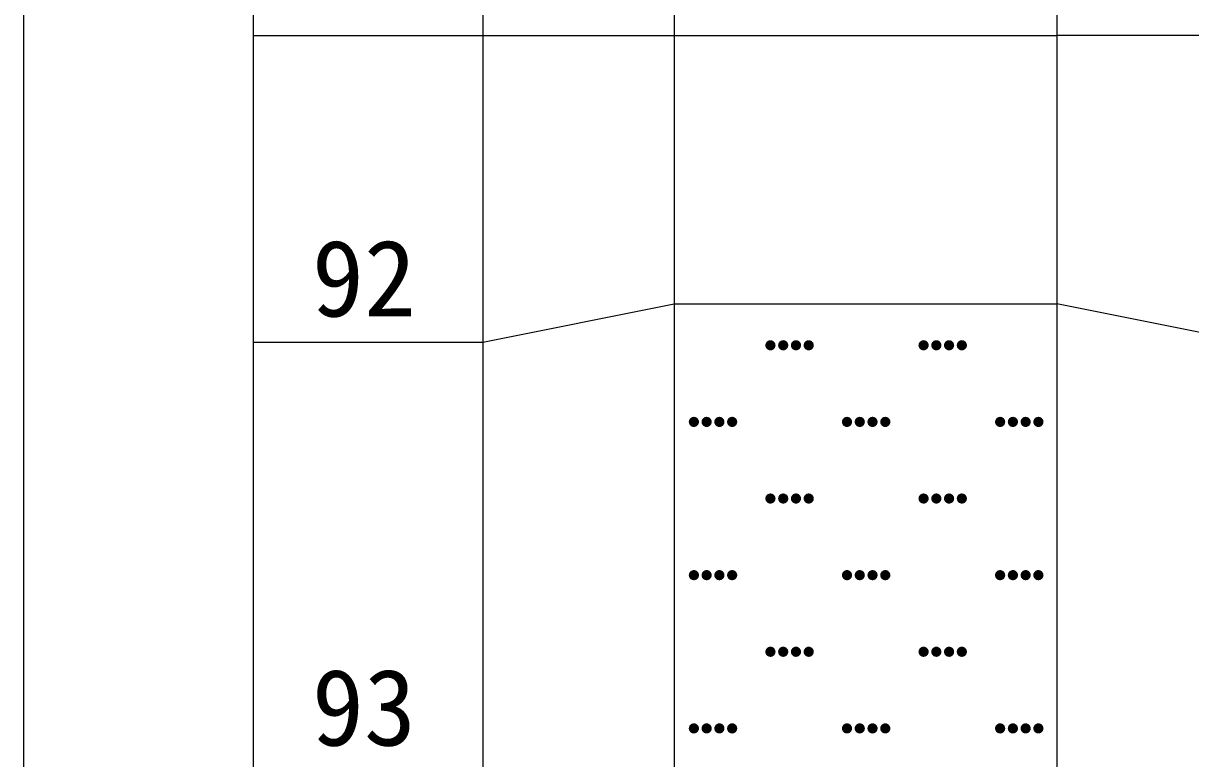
# Model space of a CAD drawing. Header units: inches. Extents: x -27 to 109, y -598 to 26.
# Drawn here: x 14.68 to 20.78, y -388.94 to -385.1 of the extents above; entities that cross this region are included whole.
import ezdxf

# ---------------------------------------------------------------- set-up
doc = ezdxf.new("R2010")
doc.units = ezdxf.units.IN
doc.header["$MEASUREMENT"] = 0
doc.layers.get('0').update_dxf_attribs({"lineweight": 0})
doc.styles.add('宋体', font='')
doc.styles.get('宋体').set_extended_font_data('宋体')

# ---------------------------------------------------------------- blocks, each defined once
blk = doc.blocks.new('lr_block_77')
at = {"true_color": 0x000000}
for points in [[(18.6105, -386.7876), (18.6114, -386.7807), (18.6105, -386.7737), (18.6078, -386.7673), (18.6035, -386.7619), (18.5981, -386.7576), (18.5917, -386.755), (18.5847, -386.754), (18.5778, -386.755), (18.5714, -386.7576), (18.5659, -386.7619), (18.5617, -386.7673), (18.559, -386.7737), (18.5581, -386.7807), (18.559, -386.7876), (18.5617, -386.794), (18.5659, -386.7995), (18.5714, -386.8037), (18.5778, -386.8064), (18.5847, -386.8073), (18.5917, -386.8064), (18.5981, -386.8037), (18.6035, -386.7995), (18.6078, -386.794)], [(18.6771, -386.7876), (18.6781, -386.7807), (18.6771, -386.7737), (18.6745, -386.7673), (18.6702, -386.7619), (18.6647, -386.7576), (18.6583, -386.755), (18.6514, -386.754), (18.6445, -386.755), (18.6381, -386.7576), (18.6326, -386.7619), (18.6283, -386.7673), (18.6257, -386.7737), (18.6247, -386.7807), (18.6257, -386.7876), (18.6283, -386.794), (18.6326, -386.7995), (18.6381, -386.8037), (18.6445, -386.8064), (18.6514, -386.8073), (18.6583, -386.8064), (18.6647, -386.8037), (18.6702, -386.7995), (18.6745, -386.794)], [(18.7438, -386.7876), (18.7447, -386.7807), (18.7438, -386.7737), (18.7411, -386.7673), (18.7369, -386.7619), (18.7314, -386.7576), (18.725, -386.755), (18.7181, -386.754), (18.7111, -386.755), (18.7047, -386.7576), (18.6993, -386.7619), (18.695, -386.7673), (18.6923, -386.7737), (18.6914, -386.7807), (18.6923, -386.7876), (18.695, -386.794), (18.6993, -386.7995), (18.7047, -386.8037), (18.7111, -386.8064), (18.7181, -386.8073), (18.725, -386.8064), (18.7314, -386.8037), (18.7369, -386.7995), (18.7411, -386.794)], [(18.8105, -386.7876), (18.8114, -386.7807), (18.8105, -386.7737), (18.8078, -386.7673), (18.8035, -386.7619), (18.7981, -386.7576), (18.7917, -386.755), (18.7847, -386.754), (18.7778, -386.755), (18.7714, -386.7576), (18.7659, -386.7619), (18.7617, -386.7673), (18.759, -386.7737), (18.7581, -386.7807), (18.759, -386.7876), (18.7617, -386.794), (18.7659, -386.7995), (18.7714, -386.8037), (18.7778, -386.8064), (18.7847, -386.8073), (18.7917, -386.8064), (18.7981, -386.8037), (18.8035, -386.7995), (18.8078, -386.794)], [(19.4105, -386.7876), (19.4114, -386.7807), (19.4105, -386.7737), (19.4078, -386.7673), (19.4035, -386.7619), (19.3981, -386.7576), (19.3917, -386.755), (19.3847, -386.754), (19.3778, -386.755), (19.3714, -386.7576), (19.3659, -386.7619), (19.3617, -386.7673), (19.359, -386.7737), (19.3581, -386.7807), (19.359, -386.7876), (19.3617, -386.794), (19.3659, -386.7995), (19.3714, -386.8037), (19.3778, -386.8064), (19.3847, -386.8073), (19.3917, -386.8064), (19.3981, -386.8037), (19.4035, -386.7995), (19.4078, -386.794)], [(19.4771, -386.7876), (19.4781, -386.7807), (19.4771, -386.7737), (19.4745, -386.7673), (19.4702, -386.7619), (19.4647, -386.7576), (19.4583, -386.755), (19.4514, -386.754), (19.4445, -386.755), (19.4381, -386.7576), (19.4326, -386.7619), (19.4283, -386.7673), (19.4257, -386.7737), (19.4247, -386.7807), (19.4257, -386.7876), (19.4283, -386.794), (19.4326, -386.7995), (19.4381, -386.8037), (19.4445, -386.8064), (19.4514, -386.8073), (19.4583, -386.8064), (19.4647, -386.8037), (19.4702, -386.7995), (19.4745, -386.794)], [(19.5438, -386.7876), (19.5447, -386.7807), (19.5438, -386.7737), (19.5411, -386.7673), (19.5369, -386.7619), (19.5314, -386.7576), (19.525, -386.755), (19.5181, -386.754), (19.5111, -386.755), (19.5047, -386.7576), (19.4993, -386.7619), (19.495, -386.7673), (19.4923, -386.7737), (19.4914, -386.7807), (19.4923, -386.7876), (19.495, -386.794), (19.4993, -386.7995), (19.5047, -386.8037), (19.5111, -386.8064), (19.5181, -386.8073), (19.525, -386.8064), (19.5314, -386.8037), (19.5369, -386.7995), (19.5411, -386.794)], [(19.6105, -386.7876), (19.6114, -386.7807), (19.6105, -386.7737), (19.6078, -386.7673), (19.6035, -386.7619), (19.5981, -386.7576), (19.5917, -386.755), (19.5847, -386.754), (19.5778, -386.755), (19.5714, -386.7576), (19.5659, -386.7619), (19.5617, -386.7673), (19.559, -386.7737), (19.5581, -386.7807), (19.559, -386.7876), (19.5617, -386.794), (19.5659, -386.7995), (19.5714, -386.8037), (19.5778, -386.8064), (19.5847, -386.8073), (19.5917, -386.8064), (19.5981, -386.8037), (19.6035, -386.7995), (19.6078, -386.794)], [(18.2105, -387.1876), (18.2114, -387.1807), (18.2105, -387.1737), (18.2078, -387.1673), (18.2035, -387.1619), (18.1981, -387.1576), (18.1917, -387.1549), (18.1847, -387.154), (18.1778, -387.1549), (18.1714, -387.1576), (18.1659, -387.1619), (18.1617, -387.1673), (18.159, -387.1737), (18.1581, -387.1807), (18.159, -387.1876), (18.1617, -387.194), (18.1659, -387.1995), (18.1714, -387.2038), (18.1778, -387.2064), (18.1847, -387.2073), (18.1917, -387.2064), (18.1981, -387.2038), (18.2035, -387.1995), (18.2078, -387.194)], [(18.2771, -387.1876), (18.2781, -387.1807), (18.2771, -387.1737), (18.2745, -387.1673), (18.2702, -387.1619), (18.2647, -387.1576), (18.2583, -387.1549), (18.2514, -387.154), (18.2445, -387.1549), (18.2381, -387.1576), (18.2326, -387.1619), (18.2283, -387.1673), (18.2257, -387.1737), (18.2247, -387.1807), (18.2257, -387.1876), (18.2283, -387.194), (18.2326, -387.1995), (18.2381, -387.2038), (18.2445, -387.2064), (18.2514, -387.2073), (18.2583, -387.2064), (18.2647, -387.2038), (18.2702, -387.1995), (18.2745, -387.194)], [(18.3438, -387.1876), (18.3447, -387.1807), (18.3438, -387.1737), (18.3411, -387.1673), (18.3369, -387.1619), (18.3314, -387.1576), (18.325, -387.1549), (18.3181, -387.154), (18.3111, -387.1549), (18.3047, -387.1576), (18.2993, -387.1619), (18.295, -387.1673), (18.2923, -387.1737), (18.2914, -387.1807), (18.2923, -387.1876), (18.295, -387.194), (18.2993, -387.1995), (18.3047, -387.2038), (18.3111, -387.2064), (18.3181, -387.2073), (18.325, -387.2064), (18.3314, -387.2038), (18.3369, -387.1995), (18.3411, -387.194)], [(18.4105, -387.1876), (18.4114, -387.1807), (18.4105, -387.1737), (18.4078, -387.1673), (18.4035, -387.1619), (18.3981, -387.1576), (18.3917, -387.1549), (18.3847, -387.154), (18.3778, -387.1549), (18.3714, -387.1576), (18.3659, -387.1619), (18.3617, -387.1673), (18.359, -387.1737), (18.3581, -387.1807), (18.359, -387.1876), (18.3617, -387.194), (18.3659, -387.1995), (18.3714, -387.2038), (18.3778, -387.2064), (18.3847, -387.2073), (18.3917, -387.2064), (18.3981, -387.2038), (18.4035, -387.1995), (18.4078, -387.194)], [(19.0105, -387.1876), (19.0114, -387.1807), (19.0105, -387.1737), (19.0078, -387.1673), (19.0035, -387.1619), (18.9981, -387.1576), (18.9917, -387.1549), (18.9847, -387.154), (18.9778, -387.1549), (18.9714, -387.1576), (18.9659, -387.1619), (18.9617, -387.1673), (18.959, -387.1737), (18.9581, -387.1807), (18.959, -387.1876), (18.9617, -387.194), (18.9659, -387.1995), (18.9714, -387.2038), (18.9778, -387.2064), (18.9847, -387.2073), (18.9917, -387.2064), (18.9981, -387.2038), (19.0035, -387.1995), (19.0078, -387.194)], [(19.0771, -387.1876), (19.0781, -387.1807), (19.0771, -387.1737), (19.0745, -387.1673), (19.0702, -387.1619), (19.0647, -387.1576), (19.0583, -387.1549), (19.0514, -387.154), (19.0445, -387.1549), (19.0381, -387.1576), (19.0326, -387.1619), (19.0283, -387.1673), (19.0257, -387.1737), (19.0247, -387.1807), (19.0257, -387.1876), (19.0283, -387.194), (19.0326, -387.1995), (19.0381, -387.2038), (19.0445, -387.2064), (19.0514, -387.2073), (19.0583, -387.2064), (19.0647, -387.2038), (19.0702, -387.1995), (19.0745, -387.194)], [(19.1438, -387.1876), (19.1447, -387.1807), (19.1438, -387.1737), (19.1411, -387.1673), (19.1369, -387.1619), (19.1314, -387.1576), (19.125, -387.1549), (19.1181, -387.154), (19.1111, -387.1549), (19.1047, -387.1576), (19.0993, -387.1619), (19.095, -387.1673), (19.0923, -387.1737), (19.0914, -387.1807), (19.0923, -387.1876), (19.095, -387.194), (19.0993, -387.1995), (19.1047, -387.2038), (19.1111, -387.2064), (19.1181, -387.2073), (19.125, -387.2064), (19.1314, -387.2038), (19.1369, -387.1995), (19.1411, -387.194)], [(19.2105, -387.1876), (19.2114, -387.1807), (19.2105, -387.1737), (19.2078, -387.1673), (19.2035, -387.1619), (19.1981, -387.1576), (19.1917, -387.1549), (19.1847, -387.154), (19.1778, -387.1549), (19.1714, -387.1576), (19.1659, -387.1619), (19.1617, -387.1673), (19.159, -387.1737), (19.1581, -387.1807), (19.159, -387.1876), (19.1617, -387.194), (19.1659, -387.1995), (19.1714, -387.2038), (19.1778, -387.2064), (19.1847, -387.2073), (19.1917, -387.2064), (19.1981, -387.2038), (19.2035, -387.1995), (19.2078, -387.194)], [(19.8105, -387.1876), (19.8114, -387.1807), (19.8105, -387.1737), (19.8078, -387.1673), (19.8035, -387.1619), (19.7981, -387.1576), (19.7917, -387.1549), (19.7847, -387.154), (19.7778, -387.1549), (19.7714, -387.1576), (19.7659, -387.1619), (19.7617, -387.1673), (19.759, -387.1737), (19.7581, -387.1807), (19.759, -387.1876), (19.7617, -387.194), (19.7659, -387.1995), (19.7714, -387.2038), (19.7778, -387.2064), (19.7847, -387.2073), (19.7917, -387.2064), (19.7981, -387.2038), (19.8035, -387.1995), (19.8078, -387.194)], [(19.8771, -387.1876), (19.8781, -387.1807), (19.8771, -387.1737), (19.8745, -387.1673), (19.8702, -387.1619), (19.8647, -387.1576), (19.8583, -387.1549), (19.8514, -387.154), (19.8445, -387.1549), (19.8381, -387.1576), (19.8326, -387.1619), (19.8283, -387.1673), (19.8257, -387.1737), (19.8247, -387.1807), (19.8257, -387.1876), (19.8283, -387.194), (19.8326, -387.1995), (19.8381, -387.2038), (19.8445, -387.2064), (19.8514, -387.2073), (19.8583, -387.2064), (19.8647, -387.2038), (19.8702, -387.1995), (19.8745, -387.194)], [(19.9438, -387.1876), (19.9447, -387.1807), (19.9438, -387.1737), (19.9411, -387.1673), (19.9369, -387.1619), (19.9314, -387.1576), (19.925, -387.1549), (19.9181, -387.154), (19.9111, -387.1549), (19.9047, -387.1576), (19.8993, -387.1619), (19.895, -387.1673), (19.8923, -387.1737), (19.8914, -387.1807), (19.8923, -387.1876), (19.895, -387.194), (19.8993, -387.1995), (19.9047, -387.2038), (19.9111, -387.2064), (19.9181, -387.2073), (19.925, -387.2064), (19.9314, -387.2038), (19.9369, -387.1995), (19.9411, -387.194)], [(20.0105, -387.1876), (20.0114, -387.1807), (20.0105, -387.1737), (20.0078, -387.1673), (20.0035, -387.1619), (19.9981, -387.1576), (19.9917, -387.1549), (19.9847, -387.154), (19.9778, -387.1549), (19.9714, -387.1576), (19.9659, -387.1619), (19.9617, -387.1673), (19.959, -387.1737), (19.9581, -387.1807), (19.959, -387.1876), (19.9617, -387.194), (19.9659, -387.1995), (19.9714, -387.2038), (19.9778, -387.2064), (19.9847, -387.2073), (19.9917, -387.2064), (19.9981, -387.2038), (20.0035, -387.1995), (20.0078, -387.194)], [(18.6105, -387.5876), (18.6114, -387.5807), (18.6105, -387.5738), (18.6078, -387.5673), (18.6035, -387.5619), (18.5981, -387.5576), (18.5917, -387.555), (18.5847, -387.554), (18.5778, -387.555), (18.5714, -387.5576), (18.5659, -387.5619), (18.5617, -387.5673), (18.559, -387.5738), (18.5581, -387.5807), (18.559, -387.5876), (18.5617, -387.594), (18.5659, -387.5995), (18.5714, -387.6037), (18.5778, -387.6064), (18.5847, -387.6073), (18.5917, -387.6064), (18.5981, -387.6037), (18.6035, -387.5995), (18.6078, -387.594)], [(18.6771, -387.5876), (18.6781, -387.5807), (18.6771, -387.5738), (18.6745, -387.5673), (18.6702, -387.5619), (18.6647, -387.5576), (18.6583, -387.555), (18.6514, -387.554), (18.6445, -387.555), (18.6381, -387.5576), (18.6326, -387.5619), (18.6283, -387.5673), (18.6257, -387.5738), (18.6247, -387.5807), (18.6257, -387.5876), (18.6283, -387.594), (18.6326, -387.5995), (18.6381, -387.6037), (18.6445, -387.6064), (18.6514, -387.6073), (18.6583, -387.6064), (18.6647, -387.6037), (18.6702, -387.5995), (18.6745, -387.594)], [(18.7438, -387.5876), (18.7447, -387.5807), (18.7438, -387.5738), (18.7411, -387.5673), (18.7369, -387.5619), (18.7314, -387.5576), (18.725, -387.555), (18.7181, -387.554), (18.7111, -387.555), (18.7047, -387.5576), (18.6993, -387.5619), (18.695, -387.5673), (18.6923, -387.5738), (18.6914, -387.5807), (18.6923, -387.5876), (18.695, -387.594), (18.6993, -387.5995), (18.7047, -387.6037), (18.7111, -387.6064), (18.7181, -387.6073), (18.725, -387.6064), (18.7314, -387.6037), (18.7369, -387.5995), (18.7411, -387.594)], [(18.8105, -387.5876), (18.8114, -387.5807), (18.8105, -387.5738), (18.8078, -387.5673), (18.8035, -387.5619), (18.7981, -387.5576), (18.7917, -387.555), (18.7847, -387.554), (18.7778, -387.555), (18.7714, -387.5576), (18.7659, -387.5619), (18.7617, -387.5673), (18.759, -387.5738), (18.7581, -387.5807), (18.759, -387.5876), (18.7617, -387.594), (18.7659, -387.5995), (18.7714, -387.6037), (18.7778, -387.6064), (18.7847, -387.6073), (18.7917, -387.6064), (18.7981, -387.6037), (18.8035, -387.5995), (18.8078, -387.594)], [(19.4105, -387.5876), (19.4114, -387.5807), (19.4105, -387.5738), (19.4078, -387.5673), (19.4035, -387.5619), (19.3981, -387.5576), (19.3917, -387.555), (19.3847, -387.554), (19.3778, -387.555), (19.3714, -387.5576), (19.3659, -387.5619), (19.3617, -387.5673), (19.359, -387.5738), (19.3581, -387.5807), (19.359, -387.5876), (19.3617, -387.594), (19.3659, -387.5995), (19.3714, -387.6037), (19.3778, -387.6064), (19.3847, -387.6073), (19.3917, -387.6064), (19.3981, -387.6037), (19.4035, -387.5995), (19.4078, -387.594)], [(19.4771, -387.5876), (19.4781, -387.5807), (19.4771, -387.5738), (19.4745, -387.5673), (19.4702, -387.5619), (19.4647, -387.5576), (19.4583, -387.555), (19.4514, -387.554), (19.4445, -387.555), (19.4381, -387.5576), (19.4326, -387.5619), (19.4283, -387.5673), (19.4257, -387.5738), (19.4247, -387.5807), (19.4257, -387.5876), (19.4283, -387.594), (19.4326, -387.5995), (19.4381, -387.6037), (19.4445, -387.6064), (19.4514, -387.6073), (19.4583, -387.6064), (19.4647, -387.6037), (19.4702, -387.5995), (19.4745, -387.594)], [(19.5438, -387.5876), (19.5447, -387.5807), (19.5438, -387.5738), (19.5411, -387.5673), (19.5369, -387.5619), (19.5314, -387.5576), (19.525, -387.555), (19.5181, -387.554), (19.5111, -387.555), (19.5047, -387.5576), (19.4993, -387.5619), (19.495, -387.5673), (19.4923, -387.5738), (19.4914, -387.5807), (19.4923, -387.5876), (19.495, -387.594), (19.4993, -387.5995), (19.5047, -387.6037), (19.5111, -387.6064), (19.5181, -387.6073), (19.525, -387.6064), (19.5314, -387.6037), (19.5369, -387.5995), (19.5411, -387.594)], [(19.6105, -387.5876), (19.6114, -387.5807), (19.6105, -387.5738), (19.6078, -387.5673), (19.6035, -387.5619), (19.5981, -387.5576), (19.5917, -387.555), (19.5847, -387.554), (19.5778, -387.555), (19.5714, -387.5576), (19.5659, -387.5619), (19.5617, -387.5673), (19.559, -387.5738), (19.5581, -387.5807), (19.559, -387.5876), (19.5617, -387.594), (19.5659, -387.5995), (19.5714, -387.6037), (19.5778, -387.6064), (19.5847, -387.6073), (19.5917, -387.6064), (19.5981, -387.6037), (19.6035, -387.5995), (19.6078, -387.594)], [(18.2105, -387.9876), (18.2114, -387.9807), (18.2105, -387.9737), (18.2078, -387.9674), (18.2035, -387.9619), (18.1981, -387.9576), (18.1917, -387.9549), (18.1847, -387.954), (18.1778, -387.9549), (18.1714, -387.9576), (18.1659, -387.9619), (18.1617, -387.9674), (18.159, -387.9737), (18.1581, -387.9807), (18.159, -387.9876), (18.1617, -387.994), (18.1659, -387.9995), (18.1714, -388.0038), (18.1778, -388.0064), (18.1847, -388.0073), (18.1917, -388.0064), (18.1981, -388.0038), (18.2035, -387.9995), (18.2078, -387.994)], [(18.2771, -387.9876), (18.2781, -387.9807), (18.2771, -387.9737), (18.2745, -387.9674), (18.2702, -387.9619), (18.2647, -387.9576), (18.2583, -387.9549), (18.2514, -387.954), (18.2445, -387.9549), (18.2381, -387.9576), (18.2326, -387.9619), (18.2283, -387.9674), (18.2257, -387.9737), (18.2247, -387.9807), (18.2257, -387.9876), (18.2283, -387.994), (18.2326, -387.9995), (18.2381, -388.0038), (18.2445, -388.0064), (18.2514, -388.0073), (18.2583, -388.0064), (18.2647, -388.0038), (18.2702, -387.9995), (18.2745, -387.994)], [(18.3438, -387.9876), (18.3447, -387.9807), (18.3438, -387.9737), (18.3411, -387.9674), (18.3369, -387.9619), (18.3314, -387.9576), (18.325, -387.9549), (18.3181, -387.954), (18.3111, -387.9549), (18.3047, -387.9576), (18.2993, -387.9619), (18.295, -387.9674), (18.2923, -387.9737), (18.2914, -387.9807), (18.2923, -387.9876), (18.295, -387.994), (18.2993, -387.9995), (18.3047, -388.0038), (18.3111, -388.0064), (18.3181, -388.0073), (18.325, -388.0064), (18.3314, -388.0038), (18.3369, -387.9995), (18.3411, -387.994)], [(18.4105, -387.9876), (18.4114, -387.9807), (18.4105, -387.9737), (18.4078, -387.9674), (18.4035, -387.9619), (18.3981, -387.9576), (18.3917, -387.9549), (18.3847, -387.954), (18.3778, -387.9549), (18.3714, -387.9576), (18.3659, -387.9619), (18.3617, -387.9674), (18.359, -387.9737), (18.3581, -387.9807), (18.359, -387.9876), (18.3617, -387.994), (18.3659, -387.9995), (18.3714, -388.0038), (18.3778, -388.0064), (18.3847, -388.0073), (18.3917, -388.0064), (18.3981, -388.0038), (18.4035, -387.9995), (18.4078, -387.994)], [(19.0105, -387.9876), (19.0114, -387.9807), (19.0105, -387.9737), (19.0078, -387.9674), (19.0035, -387.9619), (18.9981, -387.9576), (18.9917, -387.9549), (18.9847, -387.954), (18.9778, -387.9549), (18.9714, -387.9576), (18.9659, -387.9619), (18.9617, -387.9674), (18.959, -387.9737), (18.9581, -387.9807), (18.959, -387.9876), (18.9617, -387.994), (18.9659, -387.9995), (18.9714, -388.0038), (18.9778, -388.0064), (18.9847, -388.0073), (18.9917, -388.0064), (18.9981, -388.0038), (19.0035, -387.9995), (19.0078, -387.994)], [(19.0771, -387.9876), (19.0781, -387.9807), (19.0771, -387.9737), (19.0745, -387.9674), (19.0702, -387.9619), (19.0647, -387.9576), (19.0583, -387.9549), (19.0514, -387.954), (19.0445, -387.9549), (19.0381, -387.9576), (19.0326, -387.9619), (19.0283, -387.9674), (19.0257, -387.9737), (19.0247, -387.9807), (19.0257, -387.9876), (19.0283, -387.994), (19.0326, -387.9995), (19.0381, -388.0038), (19.0445, -388.0064), (19.0514, -388.0073), (19.0583, -388.0064), (19.0647, -388.0038), (19.0702, -387.9995), (19.0745, -387.994)], [(19.1438, -387.9876), (19.1447, -387.9807), (19.1438, -387.9737), (19.1411, -387.9674), (19.1369, -387.9619), (19.1314, -387.9576), (19.125, -387.9549), (19.1181, -387.954), (19.1111, -387.9549), (19.1047, -387.9576), (19.0993, -387.9619), (19.095, -387.9674), (19.0923, -387.9737), (19.0914, -387.9807), (19.0923, -387.9876), (19.095, -387.994), (19.0993, -387.9995), (19.1047, -388.0038), (19.1111, -388.0064), (19.1181, -388.0073), (19.125, -388.0064), (19.1314, -388.0038), (19.1369, -387.9995), (19.1411, -387.994)], [(19.2105, -387.9876), (19.2114, -387.9807), (19.2105, -387.9737), (19.2078, -387.9674), (19.2035, -387.9619), (19.1981, -387.9576), (19.1917, -387.9549), (19.1847, -387.954), (19.1778, -387.9549), (19.1714, -387.9576), (19.1659, -387.9619), (19.1617, -387.9674), (19.159, -387.9737), (19.1581, -387.9807), (19.159, -387.9876), (19.1617, -387.994), (19.1659, -387.9995), (19.1714, -388.0038), (19.1778, -388.0064), (19.1847, -388.0073), (19.1917, -388.0064), (19.1981, -388.0038), (19.2035, -387.9995), (19.2078, -387.994)], [(19.8105, -387.9876), (19.8114, -387.9807), (19.8105, -387.9737), (19.8078, -387.9674), (19.8035, -387.9619), (19.7981, -387.9576), (19.7917, -387.9549), (19.7847, -387.954), (19.7778, -387.9549), (19.7714, -387.9576), (19.7659, -387.9619), (19.7617, -387.9674), (19.759, -387.9737), (19.7581, -387.9807), (19.759, -387.9876), (19.7617, -387.994), (19.7659, -387.9995), (19.7714, -388.0038), (19.7778, -388.0064), (19.7847, -388.0073), (19.7917, -388.0064), (19.7981, -388.0038), (19.8035, -387.9995), (19.8078, -387.994)], [(19.8771, -387.9876), (19.8781, -387.9807), (19.8771, -387.9737), (19.8745, -387.9674), (19.8702, -387.9619), (19.8647, -387.9576), (19.8583, -387.9549), (19.8514, -387.954), (19.8445, -387.9549), (19.8381, -387.9576), (19.8326, -387.9619), (19.8283, -387.9674), (19.8257, -387.9737), (19.8247, -387.9807), (19.8257, -387.9876), (19.8283, -387.994), (19.8326, -387.9995), (19.8381, -388.0038), (19.8445, -388.0064), (19.8514, -388.0073), (19.8583, -388.0064), (19.8647, -388.0038), (19.8702, -387.9995), (19.8745, -387.994)], [(19.9438, -387.9876), (19.9447, -387.9807), (19.9438, -387.9737), (19.9411, -387.9674), (19.9369, -387.9619), (19.9314, -387.9576), (19.925, -387.9549), (19.9181, -387.954), (19.9111, -387.9549), (19.9047, -387.9576), (19.8993, -387.9619), (19.895, -387.9674), (19.8923, -387.9737), (19.8914, -387.9807), (19.8923, -387.9876), (19.895, -387.994), (19.8993, -387.9995), (19.9047, -388.0038), (19.9111, -388.0064), (19.9181, -388.0073), (19.925, -388.0064), (19.9314, -388.0038), (19.9369, -387.9995), (19.9411, -387.994)], [(20.0105, -387.9876), (20.0114, -387.9807), (20.0105, -387.9737), (20.0078, -387.9674), (20.0035, -387.9619), (19.9981, -387.9576), (19.9917, -387.9549), (19.9847, -387.954), (19.9778, -387.9549), (19.9714, -387.9576), (19.9659, -387.9619), (19.9617, -387.9674), (19.959, -387.9737), (19.9581, -387.9807), (19.959, -387.9876), (19.9617, -387.994), (19.9659, -387.9995), (19.9714, -388.0038), (19.9778, -388.0064), (19.9847, -388.0073), (19.9917, -388.0064), (19.9981, -388.0038), (20.0035, -387.9995), (20.0078, -387.994)], [(18.6105, -388.3876), (18.6114, -388.3807), (18.6105, -388.3737), (18.6078, -388.3673), (18.6035, -388.3619), (18.5981, -388.3576), (18.5917, -388.3549), (18.5847, -388.354), (18.5778, -388.3549), (18.5714, -388.3576), (18.5659, -388.3619), (18.5617, -388.3673), (18.559, -388.3737), (18.5581, -388.3807), (18.559, -388.3876), (18.5617, -388.394), (18.5659, -388.3995), (18.5714, -388.4037), (18.5778, -388.4064), (18.5847, -388.4074), (18.5917, -388.4064), (18.5981, -388.4037), (18.6035, -388.3995), (18.6078, -388.394)], [(18.6771, -388.3876), (18.6781, -388.3807), (18.6771, -388.3737), (18.6745, -388.3673), (18.6702, -388.3619), (18.6647, -388.3576), (18.6583, -388.3549), (18.6514, -388.354), (18.6445, -388.3549), (18.6381, -388.3576), (18.6326, -388.3619), (18.6283, -388.3673), (18.6257, -388.3737), (18.6247, -388.3807), (18.6257, -388.3876), (18.6283, -388.394), (18.6326, -388.3995), (18.6381, -388.4037), (18.6445, -388.4064), (18.6514, -388.4074), (18.6583, -388.4064), (18.6647, -388.4037), (18.6702, -388.3995), (18.6745, -388.394)], [(18.7438, -388.3876), (18.7447, -388.3807), (18.7438, -388.3737), (18.7411, -388.3673), (18.7369, -388.3619), (18.7314, -388.3576), (18.725, -388.3549), (18.7181, -388.354), (18.7111, -388.3549), (18.7047, -388.3576), (18.6993, -388.3619), (18.695, -388.3673), (18.6923, -388.3737), (18.6914, -388.3807), (18.6923, -388.3876), (18.695, -388.394), (18.6993, -388.3995), (18.7047, -388.4037), (18.7111, -388.4064), (18.7181, -388.4074), (18.725, -388.4064), (18.7314, -388.4037), (18.7369, -388.3995), (18.7411, -388.394)], [(18.8105, -388.3876), (18.8114, -388.3807), (18.8105, -388.3737), (18.8078, -388.3673), (18.8035, -388.3619), (18.7981, -388.3576), (18.7917, -388.3549), (18.7847, -388.354), (18.7778, -388.3549), (18.7714, -388.3576), (18.7659, -388.3619), (18.7617, -388.3673), (18.759, -388.3737), (18.7581, -388.3807), (18.759, -388.3876), (18.7617, -388.394), (18.7659, -388.3995), (18.7714, -388.4037), (18.7778, -388.4064), (18.7847, -388.4074), (18.7917, -388.4064), (18.7981, -388.4037), (18.8035, -388.3995), (18.8078, -388.394)], [(19.4105, -388.3876), (19.4114, -388.3807), (19.4105, -388.3737), (19.4078, -388.3673), (19.4035, -388.3619), (19.3981, -388.3576), (19.3917, -388.3549), (19.3847, -388.354), (19.3778, -388.3549), (19.3714, -388.3576), (19.3659, -388.3619), (19.3617, -388.3673), (19.359, -388.3737), (19.3581, -388.3807), (19.359, -388.3876), (19.3617, -388.394), (19.3659, -388.3995), (19.3714, -388.4037), (19.3778, -388.4064), (19.3847, -388.4074), (19.3917, -388.4064), (19.3981, -388.4037), (19.4035, -388.3995), (19.4078, -388.394)], [(19.4771, -388.3876), (19.4781, -388.3807), (19.4771, -388.3737), (19.4745, -388.3673), (19.4702, -388.3619), (19.4647, -388.3576), (19.4583, -388.3549), (19.4514, -388.354), (19.4445, -388.3549), (19.4381, -388.3576), (19.4326, -388.3619), (19.4283, -388.3673), (19.4257, -388.3737), (19.4247, -388.3807), (19.4257, -388.3876), (19.4283, -388.394), (19.4326, -388.3995), (19.4381, -388.4037), (19.4445, -388.4064), (19.4514, -388.4074), (19.4583, -388.4064), (19.4647, -388.4037), (19.4702, -388.3995), (19.4745, -388.394)], [(19.5438, -388.3876), (19.5447, -388.3807), (19.5438, -388.3737), (19.5411, -388.3673), (19.5369, -388.3619), (19.5314, -388.3576), (19.525, -388.3549), (19.5181, -388.354), (19.5111, -388.3549), (19.5047, -388.3576), (19.4993, -388.3619), (19.495, -388.3673), (19.4923, -388.3737), (19.4914, -388.3807), (19.4923, -388.3876), (19.495, -388.394), (19.4993, -388.3995), (19.5047, -388.4037), (19.5111, -388.4064), (19.5181, -388.4074), (19.525, -388.4064), (19.5314, -388.4037), (19.5369, -388.3995), (19.5411, -388.394)], [(19.6105, -388.3876), (19.6114, -388.3807), (19.6105, -388.3737), (19.6078, -388.3673), (19.6035, -388.3619), (19.5981, -388.3576), (19.5917, -388.3549), (19.5847, -388.354), (19.5778, -388.3549), (19.5714, -388.3576), (19.5659, -388.3619), (19.5617, -388.3673), (19.559, -388.3737), (19.5581, -388.3807), (19.559, -388.3876), (19.5617, -388.394), (19.5659, -388.3995), (19.5714, -388.4037), (19.5778, -388.4064), (19.5847, -388.4074), (19.5917, -388.4064), (19.5981, -388.4037), (19.6035, -388.3995), (19.6078, -388.394)], [(18.2105, -388.7876), (18.2114, -388.7807), (18.2105, -388.7737), (18.2078, -388.7674), (18.2035, -388.7619), (18.1981, -388.7576), (18.1917, -388.755), (18.1847, -388.754), (18.1778, -388.755), (18.1714, -388.7576), (18.1659, -388.7619), (18.1617, -388.7674), (18.159, -388.7737), (18.1581, -388.7807), (18.159, -388.7876), (18.1617, -388.794), (18.1659, -388.7995), (18.1714, -388.8037), (18.1778, -388.8064), (18.1847, -388.8073), (18.1917, -388.8064), (18.1981, -388.8037), (18.2035, -388.7995), (18.2078, -388.794)], [(18.2771, -388.7876), (18.2781, -388.7807), (18.2771, -388.7737), (18.2745, -388.7674), (18.2702, -388.7619), (18.2647, -388.7576), (18.2583, -388.755), (18.2514, -388.754), (18.2445, -388.755), (18.2381, -388.7576), (18.2326, -388.7619), (18.2283, -388.7674), (18.2257, -388.7737), (18.2247, -388.7807), (18.2257, -388.7876), (18.2283, -388.794), (18.2326, -388.7995), (18.2381, -388.8037), (18.2445, -388.8064), (18.2514, -388.8073), (18.2583, -388.8064), (18.2647, -388.8037), (18.2702, -388.7995), (18.2745, -388.794)], [(18.3438, -388.7876), (18.3447, -388.7807), (18.3438, -388.7737), (18.3411, -388.7674), (18.3369, -388.7619), (18.3314, -388.7576), (18.325, -388.755), (18.3181, -388.754), (18.3111, -388.755), (18.3047, -388.7576), (18.2993, -388.7619), (18.295, -388.7674), (18.2923, -388.7737), (18.2914, -388.7807), (18.2923, -388.7876), (18.295, -388.794), (18.2993, -388.7995), (18.3047, -388.8037), (18.3111, -388.8064), (18.3181, -388.8073), (18.325, -388.8064), (18.3314, -388.8037), (18.3369, -388.7995), (18.3411, -388.794)], [(18.4105, -388.7876), (18.4114, -388.7807), (18.4105, -388.7737), (18.4078, -388.7674), (18.4035, -388.7619), (18.3981, -388.7576), (18.3917, -388.755), (18.3847, -388.754), (18.3778, -388.755), (18.3714, -388.7576), (18.3659, -388.7619), (18.3617, -388.7674), (18.359, -388.7737), (18.3581, -388.7807), (18.359, -388.7876), (18.3617, -388.794), (18.3659, -388.7995), (18.3714, -388.8037), (18.3778, -388.8064), (18.3847, -388.8073), (18.3917, -388.8064), (18.3981, -388.8037), (18.4035, -388.7995), (18.4078, -388.794)], [(19.0105, -388.7876), (19.0114, -388.7807), (19.0105, -388.7737), (19.0078, -388.7674), (19.0035, -388.7619), (18.9981, -388.7576), (18.9917, -388.755), (18.9847, -388.754), (18.9778, -388.755), (18.9714, -388.7576), (18.9659, -388.7619), (18.9617, -388.7674), (18.959, -388.7737), (18.9581, -388.7807), (18.959, -388.7876), (18.9617, -388.794), (18.9659, -388.7995), (18.9714, -388.8037), (18.9778, -388.8064), (18.9847, -388.8073), (18.9917, -388.8064), (18.9981, -388.8037), (19.0035, -388.7995), (19.0078, -388.794)], [(19.0771, -388.7876), (19.0781, -388.7807), (19.0771, -388.7737), (19.0745, -388.7674), (19.0702, -388.7619), (19.0647, -388.7576), (19.0583, -388.755), (19.0514, -388.754), (19.0445, -388.755), (19.0381, -388.7576), (19.0326, -388.7619), (19.0283, -388.7674), (19.0257, -388.7737), (19.0247, -388.7807), (19.0257, -388.7876), (19.0283, -388.794), (19.0326, -388.7995), (19.0381, -388.8037), (19.0445, -388.8064), (19.0514, -388.8073), (19.0583, -388.8064), (19.0647, -388.8037), (19.0702, -388.7995), (19.0745, -388.794)], [(19.1438, -388.7876), (19.1447, -388.7807), (19.1438, -388.7737), (19.1411, -388.7674), (19.1369, -388.7619), (19.1314, -388.7576), (19.125, -388.755), (19.1181, -388.754), (19.1111, -388.755), (19.1047, -388.7576), (19.0993, -388.7619), (19.095, -388.7674), (19.0923, -388.7737), (19.0914, -388.7807), (19.0923, -388.7876), (19.095, -388.794), (19.0993, -388.7995), (19.1047, -388.8037), (19.1111, -388.8064), (19.1181, -388.8073), (19.125, -388.8064), (19.1314, -388.8037), (19.1369, -388.7995), (19.1411, -388.794)], [(19.2105, -388.7876), (19.2114, -388.7807), (19.2105, -388.7737), (19.2078, -388.7674), (19.2035, -388.7619), (19.1981, -388.7576), (19.1917, -388.755), (19.1847, -388.754), (19.1778, -388.755), (19.1714, -388.7576), (19.1659, -388.7619), (19.1617, -388.7674), (19.159, -388.7737), (19.1581, -388.7807), (19.159, -388.7876), (19.1617, -388.794), (19.1659, -388.7995), (19.1714, -388.8037), (19.1778, -388.8064), (19.1847, -388.8073), (19.1917, -388.8064), (19.1981, -388.8037), (19.2035, -388.7995), (19.2078, -388.794)], [(19.8105, -388.7876), (19.8114, -388.7807), (19.8105, -388.7737), (19.8078, -388.7674), (19.8035, -388.7619), (19.7981, -388.7576), (19.7917, -388.755), (19.7847, -388.754), (19.7778, -388.755), (19.7714, -388.7576), (19.7659, -388.7619), (19.7617, -388.7674), (19.759, -388.7737), (19.7581, -388.7807), (19.759, -388.7876), (19.7617, -388.794), (19.7659, -388.7995), (19.7714, -388.8037), (19.7778, -388.8064), (19.7847, -388.8073), (19.7917, -388.8064), (19.7981, -388.8037), (19.8035, -388.7995), (19.8078, -388.794)], [(19.8771, -388.7876), (19.8781, -388.7807), (19.8771, -388.7737), (19.8745, -388.7674), (19.8702, -388.7619), (19.8647, -388.7576), (19.8583, -388.755), (19.8514, -388.754), (19.8445, -388.755), (19.8381, -388.7576), (19.8326, -388.7619), (19.8283, -388.7674), (19.8257, -388.7737), (19.8247, -388.7807), (19.8257, -388.7876), (19.8283, -388.794), (19.8326, -388.7995), (19.8381, -388.8037), (19.8445, -388.8064), (19.8514, -388.8073), (19.8583, -388.8064), (19.8647, -388.8037), (19.8702, -388.7995), (19.8745, -388.794)], [(19.9438, -388.7876), (19.9447, -388.7807), (19.9438, -388.7737), (19.9411, -388.7674), (19.9369, -388.7619), (19.9314, -388.7576), (19.925, -388.755), (19.9181, -388.754), (19.9111, -388.755), (19.9047, -388.7576), (19.8993, -388.7619), (19.895, -388.7674), (19.8923, -388.7737), (19.8914, -388.7807), (19.8923, -388.7876), (19.895, -388.794), (19.8993, -388.7995), (19.9047, -388.8037), (19.9111, -388.8064), (19.9181, -388.8073), (19.925, -388.8064), (19.9314, -388.8037), (19.9369, -388.7995), (19.9411, -388.794)], [(20.0105, -388.7876), (20.0114, -388.7807), (20.0105, -388.7737), (20.0078, -388.7674), (20.0035, -388.7619), (19.9981, -388.7576), (19.9917, -388.755), (19.9847, -388.754), (19.9778, -388.755), (19.9714, -388.7576), (19.9659, -388.7619), (19.9617, -388.7674), (19.959, -388.7737), (19.9581, -388.7807), (19.959, -388.7876), (19.9617, -388.794), (19.9659, -388.7995), (19.9714, -388.8037), (19.9778, -388.8064), (19.9847, -388.8073), (19.9917, -388.8064), (19.9981, -388.8037), (20.0035, -388.7995), (20.0078, -388.794)]]:
    blk.add_hatch(color=18, dxfattribs=at).paths.add_polyline_path(points, flags=17)

msp = doc.modelspace()

# ---------------------------------------------------------------- hatches: boundary and pattern name
at = {"true_color": 0x000000}
h = msp.add_hatch(dxfattribs=at)
h.set_pattern_fill('', color=18, style=0, pattern_type=0)
h.set_pattern_definition([])
h.paths.add_polyline_path([(18.0817, -386.5638), (20.0817, -386.5638), (20.0817, -385.1638), (18.0817, -385.1638)], flags=17)

# ---------------------------------------------------------------- linework, layer by layer
at = {"linetype": 'Continuous', "lineweight": 15}
for p, q in [((14.6817, 0.8962), (14.6817, -567.1838)), ((15.8817, 0.8962), (15.8817, -567.1838)), ((17.0817, 0.8962), (17.0817, -567.1838)), ((18.0817, -381.7638), (18.0817, -385.1638)), ((20.0817, -381.7638), (20.0817, -385.1638)), ((15.8817, -385.1638), (17.0817, -385.1638)), ((17.0817, -385.1638), (18.0817, -385.1638)), ((18.0817, -385.1638), (20.0817, -385.1638)), ((18.0817, -385.1638), (18.0817, -386.5638)), ((21.0817, -385.1638), (20.0817, -385.1638)), ((20.0817, -385.1638), (20.0817, -386.5638)), ((17.0817, -386.7638), (18.0817, -386.5638)), ((18.0817, -386.5638), (20.0817, -386.5638)), ((18.0817, -386.5638), (18.0817, -389.0038)), ((21.0817, -386.7638), (20.0817, -386.5638)), ((20.0817, -386.5638), (20.0817, -389.0038)), ((15.8817, -386.7638), (17.0817, -386.7638))]:
    msp.add_line(p, q, dxfattribs=at)

# ---------------------------------------------------------------- block references
at = {"color": 7}
msp.add_blockref('lr_block_77', (0, 0), dxfattribs=at)

# ---------------------------------------------------------------- texts
at = {"style": '宋体'}
for s, p in [('92', (16.1891, -386.6304)), ('93', (16.1891, -388.8704))]:
    msp.add_text(s, height=0.4, dxfattribs=at).set_placement(p)

doc.saveas('drawing.dxf')
